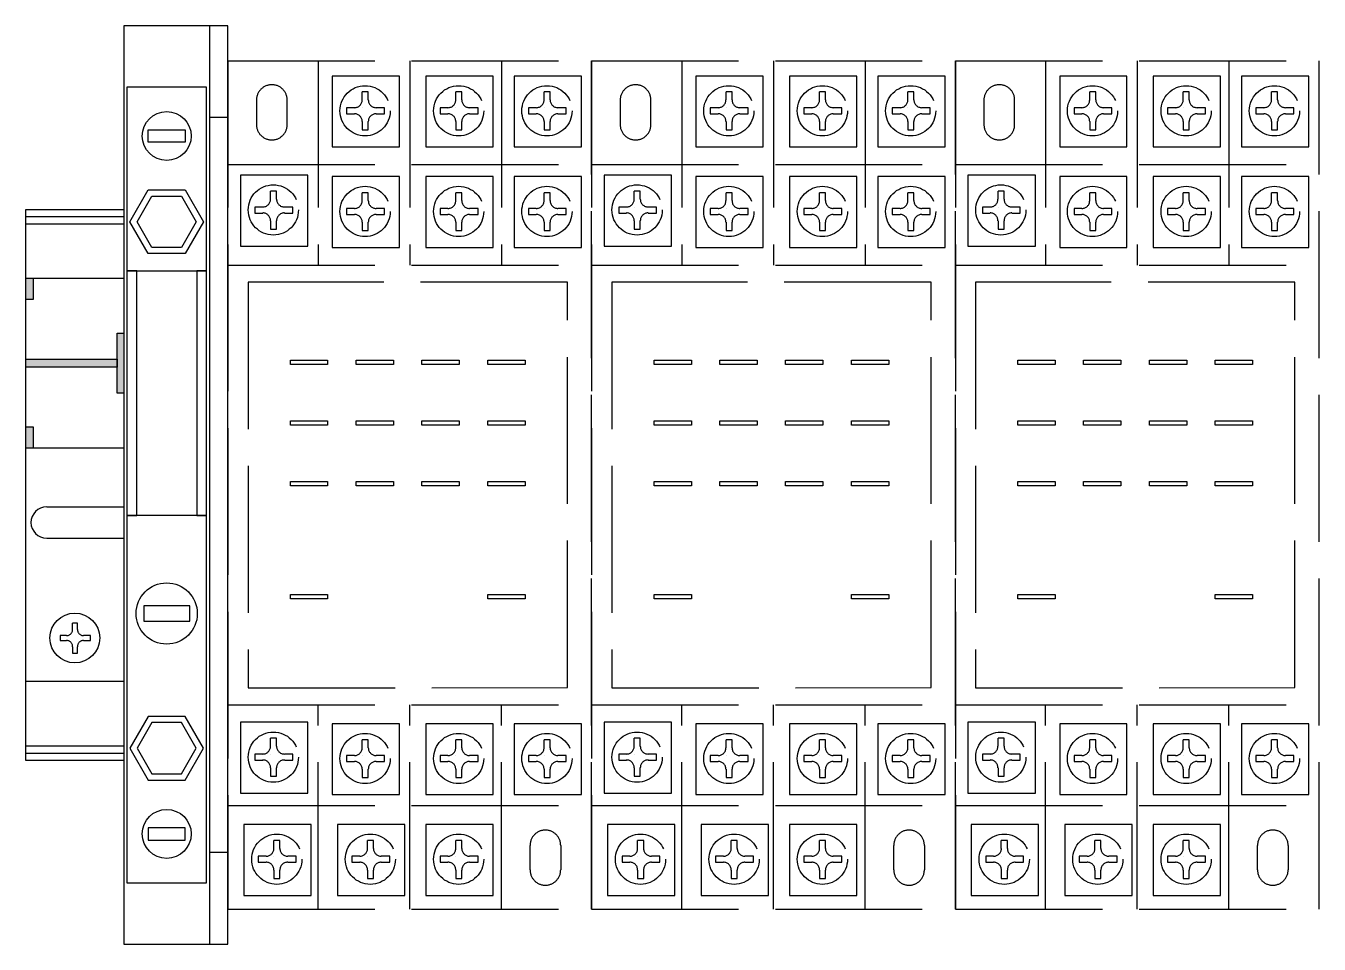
# Model space of a CAD drawing. Extents: x 395112 to 396012, y 326280 to 328480.
# Drawn here: x 395824.7 to 395930.3, y 327023.5 to 327098.5 of the extents above; entities that cross this region are included whole.
import ezdxf

# ---------------------------------------------------------------- set-up
doc = ezdxf.new("R2010")
doc.units = 0
doc.header["$MEASUREMENT"] = 0
doc.linetypes.add('ACAD_ISO02W100', pattern=[15, 12, -3])
for name, color, linetype in [('DRAW', 123, 'Continuous'), ('Layer1', 7, 'Continuous'), ('文字', 3, 'Continuous')]:
    doc.layers.add(name, color=color, linetype=linetype)

msp = doc.modelspace()

# ---------------------------------------------------------------- hatches: boundary and pattern name
for points in [[(395824.73, 327076.12), (395825.33, 327076.12), (395825.33, 327077.87), (395824.73, 327077.87)], [(395832.18, 327068.48), (395832.73, 327068.48), (395832.73, 327073.38), (395832.18, 327073.38)], [(395832.18, 327070.6), (395832.18, 327071.26), (395824.73, 327071.26), (395824.73, 327070.6)], [(395825.33, 327065.73), (395824.73, 327065.73), (395824.73, 327063.99), (395825.33, 327063.99)]]:
    msp.add_hatch(color=7).paths.add_polyline_path(points)

# ---------------------------------------------------------------- linework, layer by layer
at = {"color": 0}
for p, q in [((395824.73, 327082.9), (395832.73, 327082.9)), ((395824.73, 327082.3), (395832.73, 327082.3)), ((395826.43, 327059.19), (395832.73, 327059.19)), ((395826.43, 327056.62), (395832.73, 327056.62)), ((395824.73, 327044.96), (395832.73, 327044.96)), ((395824.73, 327039.66), (395832.73, 327039.66)), ((395824.73, 327039.07), (395832.73, 327039.07))]:
    msp.add_line(p, q, dxfattribs=at)
at = {"color": 0, "elevation": 0}
for points in [[(395824.73, 327083.48), (395832.73, 327083.48), (395832.73, 327038.48), (395824.73, 327038.48)], [(395824.73, 327077.87), (395832.73, 327077.87), (395832.73, 327063.99), (395824.73, 327063.99)], [(395824.73, 327077.87), (395825.33, 327077.87), (395825.33, 327076.12), (395824.73, 327076.12)], [(395832.18, 327073.38), (395832.73, 327073.38), (395832.73, 327068.48), (395832.18, 327068.48)], [(395824.73, 327071.26), (395832.18, 327071.26), (395832.18, 327070.6), (395824.73, 327070.6)], [(395824.73, 327065.73), (395825.33, 327065.73), (395825.33, 327063.99), (395824.73, 327063.99)]]:
    msp.add_lwpolyline(points, close=True, dxfattribs=at)
at = {"color": 0}
msp.add_arc((395826.43, 327057.91), 1.28, 90, 270, dxfattribs=at)
at = {"layer": 'DRAW', "color": 7, "ltscale": 0.3, "elevation": 0}
for points in [[(395841.23, 327098.48), (395832.73, 327098.48), (395832.73, 327023.48), (395841.23, 327023.48)], [(395841.23, 327098.48), (395839.73, 327098.48), (395839.73, 327023.48), (395841.23, 327023.48)], [(395839.48, 327093.48), (395832.98, 327093.48), (395832.98, 327078.48), (395839.48, 327078.48)], [(395841.23, 327090.98), (395839.73, 327090.98), (395839.73, 327030.98), (395841.23, 327030.98)], [(395837.73, 327088.98), (395834.73, 327088.98), (395834.73, 327089.98), (395837.73, 327089.98)], [(395837.73, 327085.07), (395839.23, 327082.48), (395837.73, 327079.88), (395834.73, 327079.88), (395833.23, 327082.48), (395834.73, 327085.07)], [(395837.44, 327084.57), (395838.65, 327082.48), (395837.44, 327080.38), (395835.02, 327080.38), (395833.81, 327082.48), (395835.02, 327084.57)], [(395833.78, 327078.48), (395832.98, 327078.48), (395832.98, 327058.48), (395833.78, 327058.48)], [(395839.48, 327078.48), (395838.68, 327078.48), (395838.68, 327058.48), (395839.48, 327058.48)], [(395839.48, 327058.48), (395832.98, 327058.48), (395832.98, 327028.48), (395839.48, 327028.48)], [(395838.11, 327051.1), (395834.36, 327051.1), (395834.36, 327049.85), (395838.11, 327049.85)], [(395837.73, 327036.88), (395839.23, 327039.48), (395837.73, 327042.07), (395834.73, 327042.07), (395833.23, 327039.48), (395834.73, 327036.88)], [(395837.44, 327037.38), (395838.65, 327039.48), (395837.44, 327041.57), (395835.02, 327041.57), (395833.81, 327039.48), (395835.02, 327037.38)], [(395837.73, 327032.98), (395834.73, 327032.98), (395834.73, 327031.98), (395837.73, 327031.98)]]:
    msp.add_lwpolyline(points, close=True, dxfattribs=at)
at = {"layer": 'DRAW', "color": 7, "ltscale": 0.3}
for centre, radius in [((395836.23, 327089.48), 2), ((395836.23, 327050.48), 2.5), ((395836.23, 327032.48), 2)]:
    msp.add_circle(centre, radius, dxfattribs=at)
at = {"layer": 'Layer1', "color": 7, "lineweight": -3, "ltscale": 50}
msp.add_circle((395828.73, 327048.48), 2.03, dxfattribs=at)
at = {"layer": '文字', "color": 0, "linetype": 'ACAD_ISO02W100'}
for p, q in [((395841.23, 327095.63), (395841.23, 327026.33)), ((395841.23, 327095.63), (395870.93, 327095.63)), ((395848.6, 327095.63), (395848.6, 327078.93)), ((395856.08, 327095.63), (395856.08, 327078.93)), ((395863.57, 327095.63), (395863.57, 327078.93)), ((395870.93, 327026.33), (395870.93, 327095.63)), ((395870.93, 327095.63), (395870.93, 327026.33)), ((395870.93, 327095.63), (395900.63, 327095.63)), ((395878.3, 327095.63), (395878.3, 327078.93)), ((395885.78, 327095.63), (395885.78, 327078.93)), ((395893.27, 327095.63), (395893.27, 327078.93)), ((395900.63, 327026.33), (395900.63, 327095.63)), ((395900.63, 327095.63), (395900.63, 327026.33)), ((395900.63, 327095.63), (395930.33, 327095.63)), ((395908, 327095.63), (395908, 327078.93)), ((395915.48, 327095.63), (395915.48, 327078.93)), ((395922.97, 327095.63), (395922.97, 327078.93)), ((395930.33, 327026.33), (395930.33, 327095.63)), ((395852.69, 327093.08), (395852.2, 327093.08)), ((395852.2, 327092.43), (395852.2, 327093.08)), ((395852.69, 327092.43), (395852.69, 327093.08)), ((395860.33, 327093.08), (395859.83, 327093.08)), ((395859.83, 327092.43), (395859.83, 327093.08)), ((395860.33, 327092.43), (395860.33, 327093.08)), ((395867.54, 327093.08), (395867.05, 327093.08)), ((395867.05, 327092.43), (395867.05, 327093.08)), ((395867.54, 327092.43), (395867.54, 327093.08)), ((395882.39, 327093.08), (395881.9, 327093.08)), ((395881.9, 327092.43), (395881.9, 327093.08)), ((395882.39, 327092.43), (395882.39, 327093.08)), ((395890.03, 327093.08), (395889.53, 327093.08)), ((395889.53, 327092.43), (395889.53, 327093.08)), ((395890.03, 327092.43), (395890.03, 327093.08)), ((395897.24, 327093.08), (395896.75, 327093.08)), ((395896.75, 327092.43), (395896.75, 327093.08)), ((395897.24, 327092.43), (395897.24, 327093.08)), ((395912.09, 327093.08), (395911.6, 327093.08)), ((395911.6, 327092.43), (395911.6, 327093.08)), ((395912.09, 327092.43), (395912.09, 327093.08)), ((395919.73, 327093.08), (395919.23, 327093.08)), ((395919.23, 327092.43), (395919.23, 327093.08)), ((395919.73, 327092.43), (395919.73, 327093.08)), ((395926.94, 327093.08), (395926.45, 327093.08)), ((395926.45, 327092.43), (395926.45, 327093.08)), ((395926.94, 327092.43), (395926.94, 327093.08)), ((395851.56, 327091.79), (395850.92, 327091.79)), ((395850.92, 327091.79), (395850.92, 327091.3)), ((395852.2, 327091.79), (395852.2, 327091.79)), ((395854.01, 327091.79), (395853.33, 327091.79)), ((395854.01, 327091.3), (395854.01, 327091.79)), ((395859.2, 327091.79), (395858.56, 327091.79)), ((395858.56, 327091.79), (395858.56, 327091.3)), ((395859.83, 327091.79), (395859.83, 327091.79)), ((395861.65, 327091.79), (395860.96, 327091.79)), ((395861.65, 327091.3), (395861.65, 327091.79)), ((395866.41, 327091.79), (395865.77, 327091.79)), ((395865.77, 327091.79), (395865.77, 327091.3)), ((395867.05, 327091.79), (395867.05, 327091.79)), ((395868.86, 327091.79), (395868.18, 327091.79)), ((395868.86, 327091.3), (395868.86, 327091.79)), ((395881.26, 327091.79), (395880.62, 327091.79)), ((395880.62, 327091.79), (395880.62, 327091.3)), ((395881.9, 327091.79), (395881.9, 327091.79)), ((395883.71, 327091.79), (395883.03, 327091.79)), ((395883.71, 327091.3), (395883.71, 327091.79)), ((395888.9, 327091.79), (395888.26, 327091.79)), ((395888.26, 327091.79), (395888.26, 327091.3)), ((395889.53, 327091.79), (395889.53, 327091.79)), ((395891.35, 327091.79), (395890.66, 327091.79)), ((395891.35, 327091.3), (395891.35, 327091.79)), ((395896.11, 327091.79), (395895.47, 327091.79)), ((395895.47, 327091.79), (395895.47, 327091.3)), ((395896.75, 327091.79), (395896.75, 327091.79)), ((395898.56, 327091.79), (395897.88, 327091.79)), ((395898.56, 327091.3), (395898.56, 327091.79)), ((395910.96, 327091.79), (395910.32, 327091.79)), ((395910.32, 327091.79), (395910.32, 327091.3)), ((395911.6, 327091.79), (395911.6, 327091.79)), ((395913.41, 327091.79), (395912.73, 327091.79)), ((395913.41, 327091.3), (395913.41, 327091.79)), ((395918.6, 327091.79), (395917.96, 327091.79)), ((395917.96, 327091.79), (395917.96, 327091.3)), ((395919.23, 327091.79), (395919.23, 327091.79)), ((395921.05, 327091.79), (395920.36, 327091.79)), ((395921.05, 327091.3), (395921.05, 327091.79)), ((395925.81, 327091.79), (395925.17, 327091.79)), ((395925.17, 327091.79), (395925.17, 327091.3)), ((395926.45, 327091.79), (395926.45, 327091.79)), ((395928.26, 327091.79), (395927.58, 327091.79)), ((395928.26, 327091.3), (395928.26, 327091.79)), ((395850.92, 327091.3), (395851.56, 327091.3)), ((395853.33, 327091.3), (395854.01, 327091.3)), ((395858.56, 327091.3), (395859.2, 327091.3)), ((395860.96, 327091.3), (395861.65, 327091.3)), ((395865.77, 327091.3), (395866.41, 327091.3)), ((395868.18, 327091.3), (395868.86, 327091.3)), ((395880.62, 327091.3), (395881.26, 327091.3)), ((395883.03, 327091.3), (395883.71, 327091.3)), ((395888.26, 327091.3), (395888.9, 327091.3)), ((395890.66, 327091.3), (395891.35, 327091.3)), ((395895.47, 327091.3), (395896.11, 327091.3)), ((395897.88, 327091.3), (395898.56, 327091.3)), ((395910.32, 327091.3), (395910.96, 327091.3)), ((395912.73, 327091.3), (395913.41, 327091.3)), ((395917.96, 327091.3), (395918.6, 327091.3)), ((395920.36, 327091.3), (395921.05, 327091.3)), ((395925.17, 327091.3), (395925.81, 327091.3)), ((395927.58, 327091.3), (395928.26, 327091.3)), ((395852.2, 327090.66), (395852.2, 327089.98)), ((395852.2, 327089.98), (395852.69, 327089.98)), ((395852.69, 327089.98), (395852.69, 327090.66)), ((395859.83, 327090.66), (395859.83, 327089.98)), ((395859.83, 327089.98), (395860.33, 327089.98)), ((395860.33, 327089.98), (395860.33, 327090.66)), ((395867.05, 327090.66), (395867.05, 327089.98)), ((395867.05, 327089.98), (395867.54, 327089.98)), ((395867.54, 327089.98), (395867.54, 327090.66)), ((395881.9, 327090.66), (395881.9, 327089.98)), ((395881.9, 327089.98), (395882.39, 327089.98)), ((395882.39, 327089.98), (395882.39, 327090.66)), ((395889.53, 327090.66), (395889.53, 327089.98)), ((395889.53, 327089.98), (395890.03, 327089.98)), ((395890.03, 327089.98), (395890.03, 327090.66)), ((395896.75, 327090.66), (395896.75, 327089.98)), ((395896.75, 327089.98), (395897.24, 327089.98)), ((395897.24, 327089.98), (395897.24, 327090.66)), ((395911.6, 327090.66), (395911.6, 327089.98)), ((395911.6, 327089.98), (395912.09, 327089.98)), ((395912.09, 327089.98), (395912.09, 327090.66)), ((395919.23, 327090.66), (395919.23, 327089.98)), ((395919.23, 327089.98), (395919.73, 327089.98)), ((395919.73, 327089.98), (395919.73, 327090.66)), ((395926.45, 327090.66), (395926.45, 327089.98)), ((395926.45, 327089.98), (395926.94, 327089.98)), ((395926.94, 327089.98), (395926.94, 327090.66)), ((395841.23, 327087.16), (395870.93, 327087.16)), ((395870.93, 327087.16), (395900.63, 327087.16)), ((395900.63, 327087.16), (395930.33, 327087.16)), ((395845.2, 327084.97), (395844.71, 327084.97)), ((395844.71, 327084.32), (395844.71, 327084.97)), ((395845.2, 327084.32), (395845.2, 327084.97)), ((395852.69, 327084.85), (395852.2, 327084.85)), ((395852.2, 327084.2), (395852.2, 327084.85)), ((395852.69, 327084.2), (395852.69, 327084.85)), ((395860.33, 327084.85), (395859.83, 327084.85)), ((395859.83, 327084.2), (395859.83, 327084.85)), ((395860.33, 327084.2), (395860.33, 327084.85)), ((395867.54, 327084.85), (395867.05, 327084.85)), ((395867.05, 327084.2), (395867.05, 327084.85)), ((395867.54, 327084.2), (395867.54, 327084.85)), ((395874.9, 327084.97), (395874.41, 327084.97)), ((395874.41, 327084.32), (395874.41, 327084.97)), ((395874.9, 327084.32), (395874.9, 327084.97)), ((395882.39, 327084.85), (395881.9, 327084.85)), ((395881.9, 327084.2), (395881.9, 327084.85)), ((395882.39, 327084.2), (395882.39, 327084.85)), ((395890.03, 327084.85), (395889.53, 327084.85)), ((395889.53, 327084.2), (395889.53, 327084.85)), ((395890.03, 327084.2), (395890.03, 327084.85)), ((395897.24, 327084.85), (395896.75, 327084.85)), ((395896.75, 327084.2), (395896.75, 327084.85)), ((395897.24, 327084.2), (395897.24, 327084.85)), ((395904.6, 327084.97), (395904.11, 327084.97)), ((395904.11, 327084.32), (395904.11, 327084.97)), ((395904.6, 327084.32), (395904.6, 327084.97)), ((395912.09, 327084.85), (395911.6, 327084.85)), ((395911.6, 327084.2), (395911.6, 327084.85)), ((395912.09, 327084.2), (395912.09, 327084.85)), ((395919.73, 327084.85), (395919.23, 327084.85)), ((395919.23, 327084.2), (395919.23, 327084.85)), ((395919.73, 327084.2), (395919.73, 327084.85)), ((395926.94, 327084.85), (395926.45, 327084.85)), ((395926.45, 327084.2), (395926.45, 327084.85)), ((395926.94, 327084.2), (395926.94, 327084.85)), ((395844.07, 327083.68), (395843.44, 327083.68)), ((395843.44, 327083.68), (395843.44, 327083.19)), ((395844.71, 327083.68), (395844.71, 327083.68)), ((395846.53, 327083.68), (395845.84, 327083.68)), ((395846.53, 327083.19), (395846.53, 327083.68)), ((395851.56, 327083.57), (395850.92, 327083.57)), ((395850.92, 327083.57), (395850.92, 327083.07)), ((395852.2, 327083.57), (395852.2, 327083.57)), ((395854.01, 327083.57), (395853.33, 327083.57)), ((395854.01, 327083.07), (395854.01, 327083.57)), ((395859.2, 327083.57), (395858.56, 327083.57)), ((395858.56, 327083.57), (395858.56, 327083.07)), ((395859.83, 327083.57), (395859.83, 327083.57)), ((395861.65, 327083.57), (395860.96, 327083.57)), ((395861.65, 327083.07), (395861.65, 327083.57)), ((395866.41, 327083.57), (395865.77, 327083.57)), ((395865.77, 327083.57), (395865.77, 327083.07)), ((395867.05, 327083.57), (395867.05, 327083.57)), ((395868.86, 327083.57), (395868.18, 327083.57)), ((395868.86, 327083.07), (395868.86, 327083.57)), ((395873.77, 327083.68), (395873.14, 327083.68)), ((395873.14, 327083.68), (395873.14, 327083.19)), ((395874.41, 327083.68), (395874.41, 327083.68)), ((395876.23, 327083.68), (395875.54, 327083.68)), ((395876.23, 327083.19), (395876.23, 327083.68)), ((395881.26, 327083.57), (395880.62, 327083.57)), ((395880.62, 327083.57), (395880.62, 327083.07)), ((395881.9, 327083.57), (395881.9, 327083.57)), ((395883.71, 327083.57), (395883.03, 327083.57)), ((395883.71, 327083.07), (395883.71, 327083.57)), ((395888.9, 327083.57), (395888.26, 327083.57)), ((395888.26, 327083.57), (395888.26, 327083.07)), ((395889.53, 327083.57), (395889.53, 327083.57)), ((395891.35, 327083.57), (395890.66, 327083.57)), ((395891.35, 327083.07), (395891.35, 327083.57)), ((395896.11, 327083.57), (395895.47, 327083.57)), ((395895.47, 327083.57), (395895.47, 327083.07)), ((395896.75, 327083.57), (395896.75, 327083.57)), ((395898.56, 327083.57), (395897.88, 327083.57)), ((395898.56, 327083.07), (395898.56, 327083.57)), ((395903.47, 327083.68), (395902.84, 327083.68)), ((395902.84, 327083.68), (395902.84, 327083.19)), ((395904.11, 327083.68), (395904.11, 327083.68)), ((395905.93, 327083.68), (395905.24, 327083.68)), ((395905.93, 327083.19), (395905.93, 327083.68)), ((395910.96, 327083.57), (395910.32, 327083.57)), ((395910.32, 327083.57), (395910.32, 327083.07)), ((395911.6, 327083.57), (395911.6, 327083.57)), ((395913.41, 327083.57), (395912.73, 327083.57)), ((395913.41, 327083.07), (395913.41, 327083.57)), ((395918.6, 327083.57), (395917.96, 327083.57)), ((395917.96, 327083.57), (395917.96, 327083.07)), ((395919.23, 327083.57), (395919.23, 327083.57)), ((395921.05, 327083.57), (395920.36, 327083.57)), ((395921.05, 327083.07), (395921.05, 327083.57)), ((395925.81, 327083.57), (395925.17, 327083.57)), ((395925.17, 327083.57), (395925.17, 327083.07)), ((395926.45, 327083.57), (395926.45, 327083.57)), ((395928.26, 327083.57), (395927.58, 327083.57)), ((395928.26, 327083.07), (395928.26, 327083.57)), ((395843.44, 327083.19), (395844.07, 327083.19)), ((395844.71, 327082.56), (395844.71, 327081.88)), ((395845.2, 327081.88), (395845.2, 327082.56)), ((395845.84, 327083.19), (395846.53, 327083.19)), ((395850.92, 327083.07), (395851.56, 327083.07)), ((395852.2, 327082.44), (395852.2, 327081.76)), ((395852.69, 327081.76), (395852.69, 327082.44)), ((395853.33, 327083.07), (395854.01, 327083.07)), ((395858.56, 327083.07), (395859.2, 327083.07)), ((395859.83, 327082.44), (395859.83, 327081.76)), ((395860.33, 327081.76), (395860.33, 327082.44)), ((395860.96, 327083.07), (395861.65, 327083.07)), ((395865.77, 327083.07), (395866.41, 327083.07)), ((395867.05, 327082.44), (395867.05, 327081.76)), ((395867.54, 327081.76), (395867.54, 327082.44)), ((395868.18, 327083.07), (395868.86, 327083.07)), ((395873.14, 327083.19), (395873.77, 327083.19)), ((395874.41, 327082.56), (395874.41, 327081.88)), ((395874.9, 327081.88), (395874.9, 327082.56)), ((395875.54, 327083.19), (395876.23, 327083.19)), ((395880.62, 327083.07), (395881.26, 327083.07)), ((395881.9, 327082.44), (395881.9, 327081.76)), ((395882.39, 327081.76), (395882.39, 327082.44)), ((395883.03, 327083.07), (395883.71, 327083.07)), ((395888.26, 327083.07), (395888.9, 327083.07)), ((395889.53, 327082.44), (395889.53, 327081.76)), ((395890.03, 327081.76), (395890.03, 327082.44)), ((395890.66, 327083.07), (395891.35, 327083.07)), ((395895.47, 327083.07), (395896.11, 327083.07)), ((395896.75, 327082.44), (395896.75, 327081.76)), ((395897.24, 327081.76), (395897.24, 327082.44)), ((395897.88, 327083.07), (395898.56, 327083.07)), ((395902.84, 327083.19), (395903.47, 327083.19)), ((395904.11, 327082.56), (395904.11, 327081.88)), ((395904.6, 327081.88), (395904.6, 327082.56)), ((395905.24, 327083.19), (395905.93, 327083.19)), ((395910.32, 327083.07), (395910.96, 327083.07)), ((395911.6, 327082.44), (395911.6, 327081.76)), ((395912.09, 327081.76), (395912.09, 327082.44)), ((395912.73, 327083.07), (395913.41, 327083.07)), ((395917.96, 327083.07), (395918.6, 327083.07)), ((395919.23, 327082.44), (395919.23, 327081.76)), ((395919.73, 327081.76), (395919.73, 327082.44)), ((395920.36, 327083.07), (395921.05, 327083.07)), ((395925.17, 327083.07), (395925.81, 327083.07)), ((395926.45, 327082.44), (395926.45, 327081.76)), ((395926.94, 327081.76), (395926.94, 327082.44)), ((395927.58, 327083.07), (395928.26, 327083.07)), ((395844.71, 327081.88), (395845.2, 327081.88)), ((395852.2, 327081.76), (395852.69, 327081.76)), ((395859.83, 327081.76), (395860.33, 327081.76)), ((395867.05, 327081.76), (395867.54, 327081.76)), ((395874.41, 327081.88), (395874.9, 327081.88)), ((395881.9, 327081.76), (395882.39, 327081.76)), ((395889.53, 327081.76), (395890.03, 327081.76)), ((395896.75, 327081.76), (395897.24, 327081.76)), ((395904.11, 327081.88), (395904.6, 327081.88)), ((395911.6, 327081.76), (395912.09, 327081.76)), ((395919.23, 327081.76), (395919.73, 327081.76)), ((395926.45, 327081.76), (395926.94, 327081.76)), ((395841.23, 327078.93), (395870.93, 327078.93)), ((395870.93, 327078.93), (395900.63, 327078.93)), ((395900.63, 327078.93), (395930.33, 327078.93)), ((395841.23, 327043.02), (395870.93, 327043.02)), ((395848.6, 327026.33), (395848.6, 327043.02)), ((395856.08, 327026.33), (395856.08, 327043.02)), ((395863.57, 327026.33), (395863.57, 327043.02)), ((395870.93, 327043.02), (395900.63, 327043.02)), ((395878.3, 327026.33), (395878.3, 327043.02)), ((395885.78, 327026.33), (395885.78, 327043.02)), ((395893.27, 327026.33), (395893.27, 327043.02)), ((395900.63, 327043.02), (395930.33, 327043.02)), ((395908, 327026.33), (395908, 327043.02)), ((395915.48, 327026.33), (395915.48, 327043.02)), ((395922.97, 327026.33), (395922.97, 327043.02)), ((395845.2, 327040.29), (395844.71, 327040.29)), ((395844.71, 327039.64), (395844.71, 327040.29)), ((395845.2, 327039.64), (395845.2, 327040.29)), ((395852.69, 327040.17), (395852.2, 327040.17)), ((395852.2, 327039.52), (395852.2, 327040.17)), ((395852.69, 327039.52), (395852.69, 327040.17)), ((395860.33, 327040.17), (395859.83, 327040.17)), ((395859.83, 327039.52), (395859.83, 327040.17)), ((395860.33, 327039.52), (395860.33, 327040.17)), ((395867.54, 327040.17), (395867.05, 327040.17)), ((395867.05, 327039.52), (395867.05, 327040.17)), ((395867.54, 327039.52), (395867.54, 327040.17)), ((395874.9, 327040.29), (395874.41, 327040.29)), ((395874.41, 327039.64), (395874.41, 327040.29)), ((395874.9, 327039.64), (395874.9, 327040.29)), ((395882.39, 327040.17), (395881.9, 327040.17)), ((395881.9, 327039.52), (395881.9, 327040.17)), ((395882.39, 327039.52), (395882.39, 327040.17)), ((395890.03, 327040.17), (395889.53, 327040.17)), ((395889.53, 327039.52), (395889.53, 327040.17)), ((395890.03, 327039.52), (395890.03, 327040.17)), ((395897.24, 327040.17), (395896.75, 327040.17)), ((395896.75, 327039.52), (395896.75, 327040.17)), ((395897.24, 327039.52), (395897.24, 327040.17)), ((395904.6, 327040.29), (395904.11, 327040.29)), ((395904.11, 327039.64), (395904.11, 327040.29)), ((395904.6, 327039.64), (395904.6, 327040.29)), ((395912.09, 327040.17), (395911.6, 327040.17)), ((395911.6, 327039.52), (395911.6, 327040.17)), ((395912.09, 327039.52), (395912.09, 327040.17)), ((395919.73, 327040.17), (395919.23, 327040.17)), ((395919.23, 327039.52), (395919.23, 327040.17)), ((395919.73, 327039.52), (395919.73, 327040.17)), ((395926.94, 327040.17), (395926.45, 327040.17)), ((395926.45, 327039.52), (395926.45, 327040.17)), ((395926.94, 327039.52), (395926.94, 327040.17)), ((395844.07, 327039), (395843.44, 327039)), ((395843.44, 327039), (395843.44, 327038.51)), ((395844.71, 327039), (395844.71, 327039)), ((395846.53, 327039), (395845.84, 327039)), ((395846.53, 327038.51), (395846.53, 327039)), ((395873.77, 327039), (395873.14, 327039)), ((395873.14, 327039), (395873.14, 327038.51)), ((395874.41, 327039), (395874.41, 327039)), ((395876.23, 327039), (395875.54, 327039)), ((395876.23, 327038.51), (395876.23, 327039)), ((395903.47, 327039), (395902.84, 327039)), ((395902.84, 327039), (395902.84, 327038.51)), ((395904.11, 327039), (395904.11, 327039)), ((395905.93, 327039), (395905.24, 327039)), ((395905.93, 327038.51), (395905.93, 327039)), ((395843.44, 327038.51), (395844.07, 327038.51)), ((395845.84, 327038.51), (395846.53, 327038.51)), ((395851.56, 327038.89), (395850.92, 327038.89)), ((395850.92, 327038.89), (395850.92, 327038.39)), ((395850.92, 327038.39), (395851.56, 327038.39)), ((395852.2, 327038.89), (395852.2, 327038.89)), ((395854.01, 327038.89), (395853.33, 327038.89)), ((395853.33, 327038.39), (395854.01, 327038.39)), ((395854.01, 327038.39), (395854.01, 327038.89)), ((395859.2, 327038.89), (395858.56, 327038.89)), ((395858.56, 327038.89), (395858.56, 327038.39)), ((395858.56, 327038.39), (395859.2, 327038.39)), ((395859.83, 327038.89), (395859.83, 327038.89)), ((395861.65, 327038.89), (395860.96, 327038.89)), ((395860.96, 327038.39), (395861.65, 327038.39)), ((395861.65, 327038.39), (395861.65, 327038.89)), ((395866.41, 327038.89), (395865.77, 327038.89)), ((395865.77, 327038.89), (395865.77, 327038.39)), ((395865.77, 327038.39), (395866.41, 327038.39)), ((395867.05, 327038.89), (395867.05, 327038.89)), ((395868.86, 327038.89), (395868.18, 327038.89)), ((395868.18, 327038.39), (395868.86, 327038.39)), ((395868.86, 327038.39), (395868.86, 327038.89)), ((395873.14, 327038.51), (395873.77, 327038.51)), ((395875.54, 327038.51), (395876.23, 327038.51)), ((395881.26, 327038.89), (395880.62, 327038.89)), ((395880.62, 327038.89), (395880.62, 327038.39)), ((395880.62, 327038.39), (395881.26, 327038.39)), ((395881.9, 327038.89), (395881.9, 327038.89)), ((395883.71, 327038.89), (395883.03, 327038.89)), ((395883.03, 327038.39), (395883.71, 327038.39)), ((395883.71, 327038.39), (395883.71, 327038.89)), ((395888.9, 327038.89), (395888.26, 327038.89)), ((395888.26, 327038.89), (395888.26, 327038.39)), ((395888.26, 327038.39), (395888.9, 327038.39)), ((395889.53, 327038.89), (395889.53, 327038.89)), ((395891.35, 327038.89), (395890.66, 327038.89)), ((395890.66, 327038.39), (395891.35, 327038.39)), ((395891.35, 327038.39), (395891.35, 327038.89)), ((395896.11, 327038.89), (395895.47, 327038.89)), ((395895.47, 327038.89), (395895.47, 327038.39)), ((395895.47, 327038.39), (395896.11, 327038.39)), ((395896.75, 327038.89), (395896.75, 327038.89)), ((395898.56, 327038.89), (395897.88, 327038.89)), ((395897.88, 327038.39), (395898.56, 327038.39)), ((395898.56, 327038.39), (395898.56, 327038.89)), ((395902.84, 327038.51), (395903.47, 327038.51)), ((395905.24, 327038.51), (395905.93, 327038.51)), ((395910.96, 327038.89), (395910.32, 327038.89)), ((395910.32, 327038.89), (395910.32, 327038.39)), ((395910.32, 327038.39), (395910.96, 327038.39)), ((395911.6, 327038.89), (395911.6, 327038.89)), ((395913.41, 327038.89), (395912.73, 327038.89)), ((395912.73, 327038.39), (395913.41, 327038.39)), ((395913.41, 327038.39), (395913.41, 327038.89)), ((395918.6, 327038.89), (395917.96, 327038.89)), ((395917.96, 327038.89), (395917.96, 327038.39)), ((395917.96, 327038.39), (395918.6, 327038.39)), ((395919.23, 327038.89), (395919.23, 327038.89)), ((395921.05, 327038.89), (395920.36, 327038.89)), ((395920.36, 327038.39), (395921.05, 327038.39)), ((395921.05, 327038.39), (395921.05, 327038.89)), ((395925.81, 327038.89), (395925.17, 327038.89)), ((395925.17, 327038.89), (395925.17, 327038.39)), ((395925.17, 327038.39), (395925.81, 327038.39)), ((395926.45, 327038.89), (395926.45, 327038.89)), ((395928.26, 327038.89), (395927.58, 327038.89)), ((395927.58, 327038.39), (395928.26, 327038.39)), ((395928.26, 327038.39), (395928.26, 327038.89)), ((395844.71, 327037.88), (395844.71, 327037.2)), ((395844.71, 327037.2), (395845.2, 327037.2)), ((395845.2, 327037.2), (395845.2, 327037.88)), ((395852.2, 327037.76), (395852.2, 327037.08)), ((395852.2, 327037.08), (395852.69, 327037.08)), ((395852.69, 327037.08), (395852.69, 327037.76)), ((395859.83, 327037.76), (395859.83, 327037.08)), ((395859.83, 327037.08), (395860.33, 327037.08)), ((395860.33, 327037.08), (395860.33, 327037.76)), ((395867.05, 327037.76), (395867.05, 327037.08)), ((395867.05, 327037.08), (395867.54, 327037.08)), ((395867.54, 327037.08), (395867.54, 327037.76)), ((395874.41, 327037.88), (395874.41, 327037.2)), ((395874.41, 327037.2), (395874.9, 327037.2)), ((395874.9, 327037.2), (395874.9, 327037.88)), ((395881.9, 327037.76), (395881.9, 327037.08)), ((395881.9, 327037.08), (395882.39, 327037.08)), ((395882.39, 327037.08), (395882.39, 327037.76)), ((395889.53, 327037.76), (395889.53, 327037.08)), ((395889.53, 327037.08), (395890.03, 327037.08)), ((395890.03, 327037.08), (395890.03, 327037.76)), ((395896.75, 327037.76), (395896.75, 327037.08)), ((395896.75, 327037.08), (395897.24, 327037.08)), ((395897.24, 327037.08), (395897.24, 327037.76)), ((395904.11, 327037.88), (395904.11, 327037.2)), ((395904.11, 327037.2), (395904.6, 327037.2)), ((395904.6, 327037.2), (395904.6, 327037.88)), ((395911.6, 327037.76), (395911.6, 327037.08)), ((395911.6, 327037.08), (395912.09, 327037.08)), ((395912.09, 327037.08), (395912.09, 327037.76)), ((395919.23, 327037.76), (395919.23, 327037.08)), ((395919.23, 327037.08), (395919.73, 327037.08)), ((395919.73, 327037.08), (395919.73, 327037.76)), ((395926.45, 327037.76), (395926.45, 327037.08)), ((395926.45, 327037.08), (395926.94, 327037.08)), ((395926.94, 327037.08), (395926.94, 327037.76)), ((395841.23, 327034.79), (395870.93, 327034.79)), ((395870.93, 327034.79), (395900.63, 327034.79)), ((395900.63, 327034.79), (395930.33, 327034.79)), ((395845.48, 327031.94), (395844.98, 327031.94)), ((395844.98, 327031.29), (395844.98, 327031.94)), ((395845.48, 327031.29), (395845.48, 327031.94)), ((395853.11, 327031.94), (395852.62, 327031.94)), ((395852.62, 327031.29), (395852.62, 327031.94)), ((395853.11, 327031.29), (395853.11, 327031.94)), ((395860.33, 327031.94), (395859.83, 327031.94)), ((395859.83, 327031.29), (395859.83, 327031.94)), ((395860.33, 327031.29), (395860.33, 327031.94)), ((395875.18, 327031.94), (395874.68, 327031.94)), ((395874.68, 327031.29), (395874.68, 327031.94)), ((395875.18, 327031.29), (395875.18, 327031.94)), ((395882.81, 327031.94), (395882.32, 327031.94)), ((395882.32, 327031.29), (395882.32, 327031.94)), ((395882.81, 327031.29), (395882.81, 327031.94)), ((395890.03, 327031.94), (395889.53, 327031.94)), ((395889.53, 327031.29), (395889.53, 327031.94)), ((395890.03, 327031.29), (395890.03, 327031.94)), ((395904.88, 327031.94), (395904.38, 327031.94)), ((395904.38, 327031.29), (395904.38, 327031.94)), ((395904.88, 327031.29), (395904.88, 327031.94)), ((395912.51, 327031.94), (395912.02, 327031.94)), ((395912.02, 327031.29), (395912.02, 327031.94)), ((395912.51, 327031.29), (395912.51, 327031.94)), ((395919.73, 327031.94), (395919.23, 327031.94)), ((395919.23, 327031.29), (395919.23, 327031.94)), ((395919.73, 327031.29), (395919.73, 327031.94)), ((395844.35, 327030.66), (395843.71, 327030.66)), ((395843.71, 327030.66), (395843.71, 327030.17)), ((395844.98, 327030.66), (395844.98, 327030.66)), ((395846.8, 327030.66), (395846.11, 327030.66)), ((395846.8, 327030.17), (395846.8, 327030.66)), ((395851.99, 327030.66), (395851.35, 327030.66)), ((395851.35, 327030.66), (395851.35, 327030.17)), ((395852.62, 327030.66), (395852.62, 327030.66)), ((395854.44, 327030.66), (395853.75, 327030.66)), ((395854.44, 327030.17), (395854.44, 327030.66)), ((395859.2, 327030.66), (395858.56, 327030.66)), ((395858.56, 327030.66), (395858.56, 327030.17)), ((395859.83, 327030.66), (395859.83, 327030.66)), ((395861.65, 327030.66), (395860.96, 327030.66)), ((395861.65, 327030.17), (395861.65, 327030.66)), ((395874.05, 327030.66), (395873.41, 327030.66)), ((395873.41, 327030.66), (395873.41, 327030.17)), ((395874.68, 327030.66), (395874.68, 327030.66)), ((395876.5, 327030.66), (395875.81, 327030.66)), ((395876.5, 327030.17), (395876.5, 327030.66)), ((395881.69, 327030.66), (395881.05, 327030.66)), ((395881.05, 327030.66), (395881.05, 327030.17)), ((395882.32, 327030.66), (395882.32, 327030.66)), ((395884.14, 327030.66), (395883.45, 327030.66)), ((395884.14, 327030.17), (395884.14, 327030.66)), ((395888.9, 327030.66), (395888.26, 327030.66)), ((395888.26, 327030.66), (395888.26, 327030.17)), ((395889.53, 327030.66), (395889.53, 327030.66)), ((395891.35, 327030.66), (395890.66, 327030.66)), ((395891.35, 327030.17), (395891.35, 327030.66)), ((395903.75, 327030.66), (395903.11, 327030.66)), ((395903.11, 327030.66), (395903.11, 327030.17)), ((395904.38, 327030.66), (395904.38, 327030.66)), ((395906.2, 327030.66), (395905.51, 327030.66)), ((395906.2, 327030.17), (395906.2, 327030.66)), ((395911.39, 327030.66), (395910.75, 327030.66)), ((395910.75, 327030.66), (395910.75, 327030.17)), ((395912.02, 327030.66), (395912.02, 327030.66)), ((395913.84, 327030.66), (395913.15, 327030.66)), ((395913.84, 327030.17), (395913.84, 327030.66)), ((395918.6, 327030.66), (395917.96, 327030.66)), ((395917.96, 327030.66), (395917.96, 327030.17)), ((395919.23, 327030.66), (395919.23, 327030.66)), ((395921.05, 327030.66), (395920.36, 327030.66)), ((395921.05, 327030.17), (395921.05, 327030.66)), ((395843.71, 327030.17), (395844.35, 327030.17)), ((395844.98, 327029.53), (395844.98, 327028.85)), ((395845.48, 327028.85), (395845.48, 327029.53)), ((395846.11, 327030.17), (395846.8, 327030.17)), ((395851.35, 327030.17), (395851.99, 327030.17)), ((395852.62, 327029.53), (395852.62, 327028.85)), ((395853.11, 327028.85), (395853.11, 327029.53)), ((395853.75, 327030.17), (395854.44, 327030.17)), ((395858.56, 327030.17), (395859.2, 327030.17)), ((395859.83, 327029.53), (395859.83, 327028.85)), ((395860.33, 327028.85), (395860.33, 327029.53)), ((395860.96, 327030.17), (395861.65, 327030.17)), ((395873.41, 327030.17), (395874.05, 327030.17)), ((395874.68, 327029.53), (395874.68, 327028.85)), ((395875.18, 327028.85), (395875.18, 327029.53)), ((395875.81, 327030.17), (395876.5, 327030.17)), ((395881.05, 327030.17), (395881.69, 327030.17)), ((395882.32, 327029.53), (395882.32, 327028.85)), ((395882.81, 327028.85), (395882.81, 327029.53)), ((395883.45, 327030.17), (395884.14, 327030.17)), ((395888.26, 327030.17), (395888.9, 327030.17)), ((395889.53, 327029.53), (395889.53, 327028.85)), ((395890.03, 327028.85), (395890.03, 327029.53)), ((395890.66, 327030.17), (395891.35, 327030.17)), ((395903.11, 327030.17), (395903.75, 327030.17)), ((395904.38, 327029.53), (395904.38, 327028.85)), ((395904.88, 327028.85), (395904.88, 327029.53)), ((395905.51, 327030.17), (395906.2, 327030.17)), ((395910.75, 327030.17), (395911.39, 327030.17)), ((395912.02, 327029.53), (395912.02, 327028.85)), ((395912.51, 327028.85), (395912.51, 327029.53)), ((395913.15, 327030.17), (395913.84, 327030.17)), ((395917.96, 327030.17), (395918.6, 327030.17)), ((395919.23, 327029.53), (395919.23, 327028.85)), ((395919.73, 327028.85), (395919.73, 327029.53)), ((395920.36, 327030.17), (395921.05, 327030.17)), ((395844.98, 327028.85), (395845.48, 327028.85)), ((395852.62, 327028.85), (395853.11, 327028.85)), ((395859.83, 327028.85), (395860.33, 327028.85)), ((395874.68, 327028.85), (395875.18, 327028.85)), ((395882.32, 327028.85), (395882.81, 327028.85)), ((395889.53, 327028.85), (395890.03, 327028.85)), ((395904.38, 327028.85), (395904.88, 327028.85)), ((395912.02, 327028.85), (395912.51, 327028.85)), ((395919.23, 327028.85), (395919.73, 327028.85)), ((395841.23, 327026.33), (395870.93, 327026.33)), ((395841.23, 327026.33), (395870.93, 327026.33)), ((395870.93, 327026.33), (395900.63, 327026.33)), ((395870.93, 327026.33), (395900.63, 327026.33)), ((395900.63, 327026.33), (395930.33, 327026.33)), ((395900.63, 327026.33), (395930.33, 327026.33))]:
    msp.add_line(p, q, dxfattribs=at)
at = {"layer": '文字', "color": 7, "linetype": 'ACAD_ISO02W100'}
for p, q in [((395828.94, 327049.7), (395828.54, 327049.7)), ((395828.54, 327049.18), (395828.54, 327049.7)), ((395828.94, 327049.18), (395828.94, 327049.7)), ((395828.04, 327048.68), (395827.53, 327048.68)), ((395827.53, 327048.68), (395827.53, 327048.28)), ((395830, 327048.68), (395829.45, 327048.68)), ((395830, 327048.28), (395830, 327048.68)), ((395827.53, 327048.28), (395828.04, 327048.28)), ((395828.54, 327047.77), (395828.54, 327047.23)), ((395828.94, 327047.23), (395828.94, 327047.77)), ((395829.45, 327048.28), (395830, 327048.28)), ((395828.54, 327047.23), (395828.94, 327047.23))]:
    msp.add_line(p, q, dxfattribs=at)
at = {"layer": '文字', "color": 0, "linetype": 'ACAD_ISO02W100', "elevation": 0}
for points in [[(395849.75, 327088.6), (395855.24, 327088.6), (395855.24, 327094.38), (395849.75, 327094.38)], [(395857.38, 327088.6), (395862.88, 327088.6), (395862.88, 327094.38), (395857.38, 327094.38)], [(395864.6, 327088.6), (395870.09, 327088.6), (395870.09, 327094.38), (395864.6, 327094.38)], [(395879.45, 327088.6), (395884.94, 327088.6), (395884.94, 327094.38), (395879.45, 327094.38)], [(395887.08, 327088.6), (395892.58, 327088.6), (395892.58, 327094.38), (395887.08, 327094.38)], [(395894.3, 327088.6), (395899.79, 327088.6), (395899.79, 327094.38), (395894.3, 327094.38)], [(395909.15, 327088.6), (395914.64, 327088.6), (395914.64, 327094.38), (395909.15, 327094.38)], [(395916.78, 327088.6), (395922.28, 327088.6), (395922.28, 327094.38), (395916.78, 327094.38)], [(395924, 327088.6), (395929.49, 327088.6), (395929.49, 327094.38), (395924, 327094.38)], [(395842.26, 327080.49), (395847.76, 327080.49), (395847.76, 327086.28), (395842.26, 327086.28)], [(395849.75, 327080.37), (395855.24, 327080.37), (395855.24, 327086.16), (395849.75, 327086.16)], [(395857.38, 327080.37), (395862.88, 327080.37), (395862.88, 327086.16), (395857.38, 327086.16)], [(395864.6, 327080.37), (395870.09, 327080.37), (395870.09, 327086.16), (395864.6, 327086.16)], [(395871.96, 327080.49), (395877.46, 327080.49), (395877.46, 327086.28), (395871.96, 327086.28)], [(395879.45, 327080.37), (395884.94, 327080.37), (395884.94, 327086.16), (395879.45, 327086.16)], [(395887.08, 327080.37), (395892.58, 327080.37), (395892.58, 327086.16), (395887.08, 327086.16)], [(395894.3, 327080.37), (395899.79, 327080.37), (395899.79, 327086.16), (395894.3, 327086.16)], [(395901.66, 327080.49), (395907.16, 327080.49), (395907.16, 327086.28), (395901.66, 327086.28)], [(395909.15, 327080.37), (395914.64, 327080.37), (395914.64, 327086.16), (395909.15, 327086.16)], [(395916.78, 327080.37), (395922.28, 327080.37), (395922.28, 327086.16), (395916.78, 327086.16)], [(395924, 327080.37), (395929.49, 327080.37), (395929.49, 327086.16), (395924, 327086.16)], [(395842.88, 327044.41), (395868.96, 327044.43), (395868.96, 327077.54), (395842.88, 327077.54)], [(395872.58, 327044.41), (395898.66, 327044.43), (395898.66, 327077.54), (395872.58, 327077.54)], [(395902.28, 327044.41), (395928.36, 327044.43), (395928.36, 327077.54), (395902.28, 327077.54)], [(395846.33, 327071.17), (395849.37, 327071.17), (395849.37, 327070.82), (395846.33, 327070.82)], [(395851.7, 327071.17), (395854.74, 327071.17), (395854.74, 327070.82), (395851.7, 327070.82)], [(395857.07, 327071.17), (395860.12, 327071.17), (395860.12, 327070.82), (395857.07, 327070.82)], [(395862.44, 327071.17), (395865.49, 327071.17), (395865.49, 327070.82), (395862.44, 327070.82)], [(395876.03, 327071.17), (395879.07, 327071.17), (395879.07, 327070.82), (395876.03, 327070.82)], [(395881.4, 327071.17), (395884.44, 327071.17), (395884.44, 327070.82), (395881.4, 327070.82)], [(395886.77, 327071.17), (395889.82, 327071.17), (395889.82, 327070.82), (395886.77, 327070.82)], [(395892.14, 327071.17), (395895.19, 327071.17), (395895.19, 327070.82), (395892.14, 327070.82)], [(395905.73, 327071.17), (395908.77, 327071.17), (395908.77, 327070.82), (395905.73, 327070.82)], [(395911.1, 327071.17), (395914.14, 327071.17), (395914.14, 327070.82), (395911.1, 327070.82)], [(395916.47, 327071.17), (395919.52, 327071.17), (395919.52, 327070.82), (395916.47, 327070.82)], [(395921.84, 327071.17), (395924.89, 327071.17), (395924.89, 327070.82), (395921.84, 327070.82)], [(395846.33, 327066.21), (395849.37, 327066.21), (395849.37, 327065.86), (395846.33, 327065.86)], [(395851.7, 327066.21), (395854.74, 327066.21), (395854.74, 327065.86), (395851.7, 327065.86)], [(395857.07, 327066.21), (395860.12, 327066.21), (395860.12, 327065.86), (395857.07, 327065.86)], [(395862.44, 327066.21), (395865.49, 327066.21), (395865.49, 327065.86), (395862.44, 327065.86)], [(395876.03, 327066.21), (395879.07, 327066.21), (395879.07, 327065.86), (395876.03, 327065.86)], [(395881.4, 327066.21), (395884.44, 327066.21), (395884.44, 327065.86), (395881.4, 327065.86)], [(395886.77, 327066.21), (395889.82, 327066.21), (395889.82, 327065.86), (395886.77, 327065.86)], [(395892.14, 327066.21), (395895.19, 327066.21), (395895.19, 327065.86), (395892.14, 327065.86)], [(395905.73, 327066.21), (395908.77, 327066.21), (395908.77, 327065.86), (395905.73, 327065.86)], [(395911.1, 327066.21), (395914.14, 327066.21), (395914.14, 327065.86), (395911.1, 327065.86)], [(395916.47, 327066.21), (395919.52, 327066.21), (395919.52, 327065.86), (395916.47, 327065.86)], [(395921.84, 327066.21), (395924.89, 327066.21), (395924.89, 327065.86), (395921.84, 327065.86)], [(395846.33, 327061.26), (395849.37, 327061.26), (395849.37, 327060.91), (395846.33, 327060.91)], [(395851.7, 327061.26), (395854.74, 327061.26), (395854.74, 327060.91), (395851.7, 327060.91)], [(395857.07, 327061.26), (395860.12, 327061.26), (395860.12, 327060.91), (395857.07, 327060.91)], [(395862.44, 327061.26), (395865.49, 327061.26), (395865.49, 327060.91), (395862.44, 327060.91)], [(395876.03, 327061.26), (395879.07, 327061.26), (395879.07, 327060.91), (395876.03, 327060.91)], [(395881.4, 327061.26), (395884.44, 327061.26), (395884.44, 327060.91), (395881.4, 327060.91)], [(395886.77, 327061.26), (395889.82, 327061.26), (395889.82, 327060.91), (395886.77, 327060.91)], [(395892.14, 327061.26), (395895.19, 327061.26), (395895.19, 327060.91), (395892.14, 327060.91)], [(395905.73, 327061.26), (395908.77, 327061.26), (395908.77, 327060.91), (395905.73, 327060.91)], [(395911.1, 327061.26), (395914.14, 327061.26), (395914.14, 327060.91), (395911.1, 327060.91)], [(395916.47, 327061.26), (395919.52, 327061.26), (395919.52, 327060.91), (395916.47, 327060.91)], [(395921.84, 327061.26), (395924.89, 327061.26), (395924.89, 327060.91), (395921.84, 327060.91)], [(395846.33, 327052.03), (395849.37, 327052.03), (395849.37, 327051.68), (395846.33, 327051.68)], [(395862.44, 327052.03), (395865.49, 327052.03), (395865.49, 327051.68), (395862.44, 327051.68)], [(395876.03, 327052.03), (395879.07, 327052.03), (395879.07, 327051.68), (395876.03, 327051.68)], [(395892.14, 327052.03), (395895.19, 327052.03), (395895.19, 327051.68), (395892.14, 327051.68)], [(395905.73, 327052.03), (395908.77, 327052.03), (395908.77, 327051.68), (395905.73, 327051.68)], [(395921.84, 327052.03), (395924.89, 327052.03), (395924.89, 327051.68), (395921.84, 327051.68)], [(395842.26, 327035.81), (395847.76, 327035.81), (395847.76, 327041.6), (395842.26, 327041.6)], [(395849.75, 327035.69), (395855.24, 327035.69), (395855.24, 327041.48), (395849.75, 327041.48)], [(395857.38, 327035.69), (395862.88, 327035.69), (395862.88, 327041.48), (395857.38, 327041.48)], [(395864.6, 327035.69), (395870.09, 327035.69), (395870.09, 327041.48), (395864.6, 327041.48)], [(395871.96, 327035.81), (395877.46, 327035.81), (395877.46, 327041.6), (395871.96, 327041.6)], [(395879.45, 327035.69), (395884.94, 327035.69), (395884.94, 327041.48), (395879.45, 327041.48)], [(395887.08, 327035.69), (395892.58, 327035.69), (395892.58, 327041.48), (395887.08, 327041.48)], [(395894.3, 327035.69), (395899.79, 327035.69), (395899.79, 327041.48), (395894.3, 327041.48)], [(395901.66, 327035.81), (395907.16, 327035.81), (395907.16, 327041.6), (395901.66, 327041.6)], [(395909.15, 327035.69), (395914.64, 327035.69), (395914.64, 327041.48), (395909.15, 327041.48)], [(395916.78, 327035.69), (395922.28, 327035.69), (395922.28, 327041.48), (395916.78, 327041.48)], [(395924, 327035.69), (395929.49, 327035.69), (395929.49, 327041.48), (395924, 327041.48)], [(395842.53, 327027.46), (395848.03, 327027.46), (395848.03, 327033.25), (395842.53, 327033.25)], [(395850.17, 327027.46), (395855.67, 327027.46), (395855.67, 327033.25), (395850.17, 327033.25)], [(395857.38, 327027.46), (395862.88, 327027.46), (395862.88, 327033.25), (395857.38, 327033.25)], [(395872.23, 327027.46), (395877.73, 327027.46), (395877.73, 327033.25), (395872.23, 327033.25)], [(395879.87, 327027.46), (395885.37, 327027.46), (395885.37, 327033.25), (395879.87, 327033.25)], [(395887.08, 327027.46), (395892.58, 327027.46), (395892.58, 327033.25), (395887.08, 327033.25)], [(395901.93, 327027.46), (395907.43, 327027.46), (395907.43, 327033.25), (395901.93, 327033.25)], [(395909.57, 327027.46), (395915.07, 327027.46), (395915.07, 327033.25), (395909.57, 327033.25)], [(395916.78, 327027.46), (395922.28, 327027.46), (395922.28, 327033.25), (395916.78, 327033.25)]]:
    msp.add_lwpolyline(points, close=True, dxfattribs=at)
for points in [[(395844.82, 327089.16), (395844.82, 327089.16, 0.414214), (395846.07, 327090.41), (395846.07, 327092.41, 0.414214), (395844.82, 327093.67), (395844.82, 327093.67, 0.414214), (395843.56, 327092.41), (395843.56, 327090.41, 0.414214)], [(395874.52, 327089.16), (395874.52, 327089.16, 0.414214), (395875.77, 327090.41), (395875.77, 327092.41, 0.414214), (395874.52, 327093.67), (395874.52, 327093.67, 0.414214), (395873.26, 327092.41), (395873.26, 327090.41, 0.414214)], [(395904.22, 327089.16), (395904.22, 327089.16, 0.414214), (395905.47, 327090.41), (395905.47, 327092.41, 0.414214), (395904.22, 327093.67), (395904.22, 327093.67, 0.414214), (395902.96, 327092.41), (395902.96, 327090.41, 0.414214)], [(395867.15, 327032.79), (395867.15, 327032.79, -0.414214), (395868.4, 327031.54), (395868.4, 327029.54, -0.414214), (395867.15, 327028.29), (395867.15, 327028.29, -0.414214), (395865.9, 327029.54), (395865.9, 327031.54, -0.414214)], [(395896.85, 327032.79), (395896.85, 327032.79, -0.414214), (395898.1, 327031.54), (395898.1, 327029.54, -0.414214), (395896.85, 327028.29), (395896.85, 327028.29, -0.414214), (395895.6, 327029.54), (395895.6, 327031.54, -0.414214)], [(395926.55, 327032.79), (395926.55, 327032.79, -0.414214), (395927.8, 327031.54), (395927.8, 327029.54, -0.414214), (395926.55, 327028.29), (395926.55, 327028.29, -0.414214), (395925.3, 327029.54), (395925.3, 327031.54, -0.414214)]]:
    msp.add_lwpolyline(points, format="xyb", close=True, dxfattribs=at)
at = {"layer": '文字', "color": 0, "linetype": 'ACAD_ISO02W100'}
for centre in [(395852.43, 327091.54), (395860.07, 327091.54), (395867.28, 327091.54), (395882.13, 327091.54), (395889.77, 327091.54), (395896.98, 327091.54), (395911.83, 327091.54), (395919.47, 327091.54), (395926.68, 327091.54), (395844.94, 327083.44), (395874.64, 327083.44), (395904.34, 327083.44), (395852.43, 327083.32), (395860.07, 327083.32), (395867.28, 327083.32), (395882.13, 327083.32), (395889.77, 327083.32), (395896.98, 327083.32), (395911.83, 327083.32), (395919.47, 327083.32), (395926.68, 327083.32), (395844.94, 327038.75), (395852.43, 327038.64), (395860.07, 327038.64), (395867.28, 327038.64), (395874.64, 327038.75), (395882.13, 327038.64), (395889.77, 327038.64), (395896.98, 327038.64), (395904.34, 327038.75), (395911.83, 327038.64), (395919.47, 327038.64), (395926.68, 327038.64), (395845.22, 327030.41), (395852.86, 327030.41), (395860.07, 327030.41), (395874.92, 327030.41), (395882.56, 327030.41), (395889.77, 327030.41), (395904.62, 327030.41), (395912.26, 327030.41), (395919.47, 327030.41)]:
    msp.add_circle(centre, 2.05, dxfattribs=at)
for centre, start, end in [((395851.56, 327092.43), 270, 0), ((395853.33, 327092.43), 180, 270), ((395859.2, 327092.43), 270, 0), ((395860.96, 327092.43), 180, 270), ((395866.41, 327092.43), 270, 0), ((395868.18, 327092.43), 180, 270), ((395881.26, 327092.43), 270, 0), ((395883.03, 327092.43), 180, 270), ((395888.9, 327092.43), 270, 0), ((395890.66, 327092.43), 180, 270), ((395896.11, 327092.43), 270, 0), ((395897.88, 327092.43), 180, 270), ((395910.96, 327092.43), 270, 0), ((395912.73, 327092.43), 180, 270), ((395918.6, 327092.43), 270, 0), ((395920.36, 327092.43), 180, 270), ((395925.81, 327092.43), 270, 0), ((395927.58, 327092.43), 180, 270), ((395851.56, 327090.66), 0, 90), ((395853.33, 327090.66), 90, 180), ((395859.2, 327090.66), 0, 90), ((395860.96, 327090.66), 90, 180), ((395866.41, 327090.66), 0, 90), ((395868.18, 327090.66), 90, 180), ((395881.26, 327090.66), 0, 90), ((395883.03, 327090.66), 90, 180), ((395888.9, 327090.66), 0, 90), ((395890.66, 327090.66), 90, 180), ((395896.11, 327090.66), 0, 90), ((395897.88, 327090.66), 90, 180), ((395910.96, 327090.66), 0, 90), ((395912.73, 327090.66), 90, 180), ((395918.6, 327090.66), 0, 90), ((395920.36, 327090.66), 90, 180), ((395925.81, 327090.66), 0, 90), ((395927.58, 327090.66), 90, 180), ((395844.07, 327084.32), 270, 0), ((395845.84, 327084.32), 180, 270), ((395851.56, 327084.2), 270, 0), ((395853.33, 327084.2), 180, 270), ((395859.2, 327084.2), 270, 0), ((395860.96, 327084.2), 180, 270), ((395866.41, 327084.2), 270, 0), ((395868.18, 327084.2), 180, 270), ((395873.77, 327084.32), 270, 0), ((395875.54, 327084.32), 180, 270), ((395881.26, 327084.2), 270, 0), ((395883.03, 327084.2), 180, 270), ((395888.9, 327084.2), 270, 0), ((395890.66, 327084.2), 180, 270), ((395896.11, 327084.2), 270, 0), ((395897.88, 327084.2), 180, 270), ((395903.47, 327084.32), 270, 0), ((395905.24, 327084.32), 180, 270), ((395910.96, 327084.2), 270, 0), ((395912.73, 327084.2), 180, 270), ((395918.6, 327084.2), 270, 0), ((395920.36, 327084.2), 180, 270), ((395925.81, 327084.2), 270, 0), ((395927.58, 327084.2), 180, 270), ((395844.07, 327082.56), 0, 90), ((395845.84, 327082.56), 90, 180), ((395851.56, 327082.44), 0, 90), ((395853.33, 327082.44), 90, 180), ((395859.2, 327082.44), 0, 90), ((395860.96, 327082.44), 90, 180), ((395866.41, 327082.44), 0, 90), ((395868.18, 327082.44), 90, 180), ((395873.77, 327082.56), 0, 90), ((395875.54, 327082.56), 90, 180), ((395881.26, 327082.44), 0, 90), ((395883.03, 327082.44), 90, 180), ((395888.9, 327082.44), 0, 90), ((395890.66, 327082.44), 90, 180), ((395896.11, 327082.44), 0, 90), ((395897.88, 327082.44), 90, 180), ((395903.47, 327082.56), 0, 90), ((395905.24, 327082.56), 90, 180), ((395910.96, 327082.44), 0, 90), ((395912.73, 327082.44), 90, 180), ((395918.6, 327082.44), 0, 90), ((395920.36, 327082.44), 90, 180), ((395925.81, 327082.44), 0, 90), ((395927.58, 327082.44), 90, 180), ((395844.07, 327039.64), 270, 0), ((395845.84, 327039.64), 180, 270), ((395851.56, 327039.52), 270, 0), ((395853.33, 327039.52), 180, 270), ((395859.2, 327039.52), 270, 0), ((395860.96, 327039.52), 180, 270), ((395866.41, 327039.52), 270, 0), ((395868.18, 327039.52), 180, 270), ((395873.77, 327039.64), 270, 0), ((395875.54, 327039.64), 180, 270), ((395881.26, 327039.52), 270, 0), ((395883.03, 327039.52), 180, 270), ((395888.9, 327039.52), 270, 0), ((395890.66, 327039.52), 180, 270), ((395896.11, 327039.52), 270, 0), ((395897.88, 327039.52), 180, 270), ((395903.47, 327039.64), 270, 0), ((395905.24, 327039.64), 180, 270), ((395910.96, 327039.52), 270, 0), ((395912.73, 327039.52), 180, 270), ((395918.6, 327039.52), 270, 0), ((395920.36, 327039.52), 180, 270), ((395925.81, 327039.52), 270, 0), ((395927.58, 327039.52), 180, 270), ((395844.07, 327037.88), 0, 90), ((395845.84, 327037.88), 90, 180), ((395851.56, 327037.76), 0, 90), ((395853.33, 327037.76), 90, 180), ((395859.2, 327037.76), 0, 90), ((395860.96, 327037.76), 90, 180), ((395866.41, 327037.76), 0, 90), ((395868.18, 327037.76), 90, 180), ((395873.77, 327037.88), 0, 90), ((395875.54, 327037.88), 90, 180), ((395881.26, 327037.76), 0, 90), ((395883.03, 327037.76), 90, 180), ((395888.9, 327037.76), 0, 90), ((395890.66, 327037.76), 90, 180), ((395896.11, 327037.76), 0, 90), ((395897.88, 327037.76), 90, 180), ((395903.47, 327037.88), 0, 90), ((395905.24, 327037.88), 90, 180), ((395910.96, 327037.76), 0, 90), ((395912.73, 327037.76), 90, 180), ((395918.6, 327037.76), 0, 90), ((395920.36, 327037.76), 90, 180), ((395925.81, 327037.76), 0, 90), ((395927.58, 327037.76), 90, 180), ((395844.35, 327031.29), 270, 0), ((395846.11, 327031.29), 180, 270), ((395851.99, 327031.29), 270, 0), ((395853.75, 327031.29), 180, 270), ((395859.2, 327031.29), 270, 0), ((395860.96, 327031.29), 180, 270), ((395874.05, 327031.29), 270, 0), ((395875.81, 327031.29), 180, 270), ((395881.69, 327031.29), 270, 0), ((395883.45, 327031.29), 180, 270), ((395888.9, 327031.29), 270, 0), ((395890.66, 327031.29), 180, 270), ((395903.75, 327031.29), 270, 0), ((395905.51, 327031.29), 180, 270), ((395911.39, 327031.29), 270, 0), ((395913.15, 327031.29), 180, 270), ((395918.6, 327031.29), 270, 0), ((395920.36, 327031.29), 180, 270), ((395844.35, 327029.53), 0, 90), ((395846.11, 327029.53), 90, 180), ((395851.99, 327029.53), 0, 90), ((395853.75, 327029.53), 90, 180), ((395859.2, 327029.53), 0, 90), ((395860.96, 327029.53), 90, 180), ((395874.05, 327029.53), 0, 90), ((395875.81, 327029.53), 90, 180), ((395881.69, 327029.53), 0, 90), ((395883.45, 327029.53), 90, 180), ((395888.9, 327029.53), 0, 90), ((395890.66, 327029.53), 90, 180), ((395903.75, 327029.53), 0, 90), ((395905.51, 327029.53), 90, 180), ((395911.39, 327029.53), 0, 90), ((395913.15, 327029.53), 90, 180), ((395918.6, 327029.53), 0, 90), ((395920.36, 327029.53), 90, 180)]:
    msp.add_arc(centre, 0.637, start, end, dxfattribs=at)
at = {"layer": '文字', "color": 7, "linetype": 'ACAD_ISO02W100'}
for centre, start, end in [((395828.04, 327049.18), 270, 0), ((395829.45, 327049.18), 180, 270), ((395828.04, 327047.77), 0, 90), ((395829.45, 327047.77), 90, 180)]:
    msp.add_arc(centre, 0.509, start, end, dxfattribs=at)

doc.saveas('drawing.dxf')
